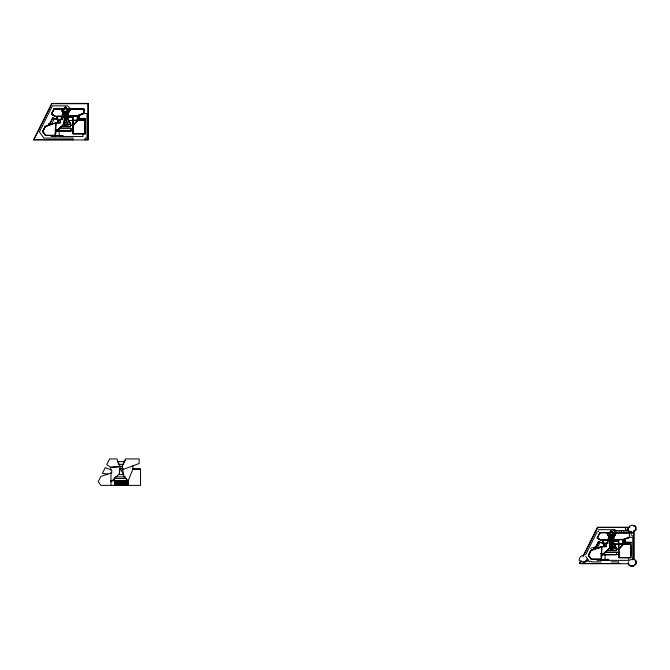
<?xml version="1.0" encoding="UTF-8"?>
<svg xmlns="http://www.w3.org/2000/svg" width="670" height="670" viewBox="0 0 670 670"><rect width="100%" height="100%" fill="white"/><g stroke="black" fill="none" stroke-linecap="round" stroke-linejoin="round"><path stroke-width="1" d="M54.974 116.354L61.858 116.572L61.858 119.361M55.367 131.764L55.367 135.248L55.367 132.735M57.059 117.166L57.059 116.354L63.625 116.245M57.285 119.595L57.285 118.54L56.791 118.54M59.253 130.658L59.245 135.926L58.558 135.834M62.745 135.7L45.359 135.474M64.823 124.176L67.796 124.176M79.353 115.215L79.345 118.423L85.174 118.423L85.157 133.992M83.809 111.388L83.574 113.381L77.41 115.701L77.393 120.499L68.533 120.491L77.628 120.516L77.695 115.592M66.414 116.53L77.628 115.927L83.8 113.54L83.574 111.388M603.042 542.34L603.042 543.395L603.05 540.372L607.615 540.372L607.615 543.161L603.042 543.127M605.01 554.458L605.01 560.363M608.586 559.517L591.116 559.274L588.377 555.447L591.057 550.087L601.853 546.494L601.493 560.363M608.603 559.266L608.653 560.363M616.618 552.557L616.509 554.701L605.01 554.701L616.509 554.584M623.502 544.073L618.837 549.375L618.896 557.557L630.705 557.557L630.705 544.291L614.289 544.065L627.019 544.065M625.11 539.007L625.11 542.223L630.931 542.223L630.922 557.792L618.619 557.742L618.661 544.316M629.557 532.583L629.557 537.34L623.385 539.66L629.557 537.34L629.557 532.583L616.216 532.591L612.171 540.322L616.651 549.341M623.485 544.291L618.619 549.299L623.393 544.065L626.752 544.09M618.552 544.316L618.552 539.4L623.385 539.4L623.385 544.3L626.71 544.09M67.067 117.518L72.787 117.325L66.983 117.635M612.824 541.318L618.552 541.117L612.715 541.377M80.668 108.783C72.519 108.573 86.162 108.557 78.574 108.783M623.904 532.307L623.904 532.809M626.366 532.608L626.299 532.809M620.964 532.307L620.964 532.817M610.789 537.516L611.207 536.369L611.434 537.625L612.221 536.302L612.749 537.206M591.208 550.279L601.811 546.728L591.208 550.271L588.637 555.43L591.25 559.04L601.208 559.04L601.543 546.812M65.911 117.024L65.484 117.552M608.301 537.876L610.864 538.822L610.822 540.062L609.34 540.656L610.152 539.241M634.373 531.168L635.771 529.074L635.956 527.072L634.624 525.841L635.956 527.072M635.495 563.763L634.565 565.162L632.505 566.376L629.205 565.053L632.899 566.577L636.5 563.621L635.596 562.189L635.964 563.068L636.148 561.075L635.152 560.145M65.35 114.243L65.325 114.88L66.112 114.654M55.736 136.563L55.409 132.283L63.692 124.335L64.588 116.454M64.613 117.233L64.437 118.758L67.653 118.758M64.697 117.459L63.901 124.444L55.568 132.459L56.087 122.694L45.292 126.295L42.604 131.655L45.434 135.466M110.969 481.881L119.344 473.824L119.972 468.33M119.344 473.824L120.181 466.496L116.898 458.925L109.595 458.925L106.739 464.637L110.684 467.292L122.007 466.496L125.566 459.771M610.353 540.255L609.44 548.144L601.426 556.217M610.579 540.246L609.658 548.244L601.325 556.251L601.777 546.494L603.871 546.494M65.534 113.356L66.188 112.166L65.97 113.398M66.188 113.598L66.464 112.501L67.159 113.021M611.3 537.147L611.953 535.966L611.124 538.68L611.576 538.496M65.777 113.381L65.199 111.999L64.487 111.831L64.186 112.409L65.25 114.846L65.484 114.21M598.352 538.337L597.539 538.554L597.967 537.817M65.593 113.867L65.467 112.56M611.626 537.39L612.305 536.436M65.442 114.47L65.04 114.294M610.613 539.492L610.135 541.695L610.68 541.938C612.908 541 610.412 536.469 608.31 537.951L609.851 538.99L611.065 538.454M67.218 114.997L66.698 114.218M598.427 531.628L598.578 531.059M65.074 115.307L66.012 114.905M48.332 123.908L48.466 123.481M54.102 109.528L54.613 109.202M590.84 548.588L591.317 547.884M594.089 547.708L594.575 547.005M616.274 531.159L616.752 530.456L618.042 530.908M619.834 531.176L620.319 530.464L621.601 530.925M621.45 531.143L621.936 530.439L623.217 530.891M623.284 531.159L623.762 530.456L625.051 530.908M64.881 114.067L65.091 114.83C64.194 114.796 66.916 114.88 66.715 113.607L65.677 113.238L64.781 115.181L66.146 115.684M65.308 117.484L65.049 118.029L64.672 117.518M611.651 541.125L610.822 541.184M132.886 465.851L132.886 469.126L128.171 480.8L124.051 476.462L122.007 466.496L125.483 458.925L139.167 458.925L139.167 463.489L122.66 469.695M62.092 109.763L62.519 108.8L63.566 108.682L64.144 109.562L63.357 109.168L62.62 109.704L63.709 110.458L62.712 110.567L62.134 109.738L62.57 108.791M64.404 108.222L64.797 107.284L65.844 107.175L66.464 108.029L65.995 108.959L65.627 107.652L65.107 107.711L64.998 109.034L64.37 108.255C64.345 106.966 66.33 106.756 66.43 108.105M67.151 110.6L68.147 110.5L67.151 110.6L68.097 109.629L67.787 109.202L66.59 109.771L66.958 108.833C69.538 107.443 67.712 112.3 68.575 109.579L67.988 108.766L66.866 109.143M608.26 532.633L609.315 532.533L609.909 533.362L609.114 532.968L608.377 533.504L609.214 533.873C610.119 534.794 607.648 534.509 607.857 533.563L608.285 532.591L609.332 532.524L609.943 533.328L609.332 532.482M610.152 532.089L610.588 531.126L611.584 531.017C612.589 531.109 611.986 533.521 611.484 532.365L611.392 531.452L610.864 531.511L610.755 532.834L610.127 532.047L610.554 531.084L611.601 530.975L612.187 531.905M614.013 534.208C614.65 533.965 614.189 531.888 612.774 532.675L612.288 533.596L613.025 533.06L613.862 533.429L613.125 533.965C612.346 535.02 614.867 534.3 614.382 533.37L613.762 532.524L612.715 532.633L612.372 533.529M607.857 533.563L608.377 532.583M614.867 531.076L614.884 530.029L614.8 530.967M65.995 108.959L66.439 107.987M611.752 532.759L612.171 531.829M64.839 115.575L65.509 115.458M628.024 529.576L626.71 530.196L625.805 529.811L625.319 528.898L625.947 527.541M64.957 115.466L64.931 114.687L63.843 114.294M66.096 113.523L66.539 112.644M66.556 114.101L66.791 113.632M61.565 108.783L54.044 108.783L51.364 114.135L55.267 116.58M45.367 126.287L42.612 131.647M54.119 108.783L51.439 114.135L54.965 116.362L62.084 116.345L62.084 119.595L57.059 119.595L57.059 116.345L62.084 116.345M55.451 135.239L45.476 135.239L42.872 131.63L45.451 126.471L56.054 122.928L60.484 122.928L60.484 119.31M53.943 118.866L54.153 118.967M54.278 118.716L51.439 124.402L49.756 123.565L52.687 117.702L57.067 119.352M580.672 560.907L579.257 563.721L628.845 563.713M583.017 556.226L597.523 527.223L629.842 527.223M581.083 560.681L579.701 563.445L618.661 563.445M583.386 556.075L597.673 527.499L629.607 527.499M585.655 554.768L597.255 531.536M599.876 532.583L597.129 537.935L601.032 540.38M598.452 541.502L595.513 547.365L597.196 548.202L600.035 542.516M596.066 546.862L598.687 541.628M598.059 543.496L596.317 546.988L595.823 546.737M625.319 528.898L625.629 528.295M628.267 528.387L628.108 530.581L629.607 531.704L632.312 532.382L629.013 531.059M628.427 528.094L627.957 528.99L628.586 527.684M66.858 115.676L70.459 108.783L83.809 108.783M83.574 109.001L83.574 113.456L77.586 115.709L66.791 116.287L70.601 109.009L83.8 109.068M610.563 540.514L609.842 541.67L609.072 541.218L610.052 539.534M623.343 539.434L612.556 540.079L616.358 532.801L629.557 532.859M66.891 117.752L66.43 118.213L66.062 116.63M628.091 562.968L628.778 561.678M64.546 117.191L64.077 117.878L63.315 117.417L63.952 116.253M65.844 117.719L65.35 117.66M614.65 531.009L614.792 529.903C614.44 531.963 615.546 529.501 616.015 531.201M599.977 533.136L599.901 533.663M587.062 559.274L585.672 561.368L583.612 562.582M610.68 539.157L611.258 538.697L612.112 539.769L611.459 539.978L610.546 538.781L608.142 539.492M614.432 530.883L615.395 530.581L614.717 530.816M586.669 561.276L587.908 561.125M614.742 530.916L614.784 529.585L613.017 530.28M65.744 114.135L65.183 114.754L64.555 114.059M73.13 120.516L73.13 133.766L73.08 125.575L77.67 120.449L77.628 115.6L72.787 115.6L72.787 120.516M77.728 120.491L73.08 125.575M612.003 536.988L612.564 536.41C614.139 536.134 612.891 538.228 612.02 538.337M66.556 113.858L66.983 113.406M65.861 113.59L66.799 112.61C68.725 112.635 66.447 114.955 65.367 114.88L66.129 114.26M584.006 562.783L587.607 559.827M57.252 130.24L61.54 126.303M603.008 554.04L609.667 548.169M64.328 118.732L65.157 118.665L68.072 124.561L67.352 123.146M610.328 542.466L610.914 542.466L613.829 548.361L613.737 550.648M592.556 547.641L594.03 547.725M618.184 530.875L619.658 530.95M625.294 530.833L626.927 531.017M626.986 530.849L628.46 530.925M51.925 114.067L51.992 114.897L52.545 114.26M598.88 548.135L597.213 548.144M610.73 532.792L610.169 532.022M613.779 532.625L612.774 532.675M613.511 535.565L613.226 535.096M64.144 109.562L62.846 108.766M588.528 555.69L591.308 559.04M634.607 530.799L636.307 529.627L635.403 528.194L635.771 529.074M610.596 539.007L611.174 539.007L609.968 539.115L610.998 538.462L610.487 538.479M610.538 538.981L610.973 538.981M606.149 532.985L606.635 532.993M631.592 533.496L632.505 533.01M610.378 539.107L610.889 538.839M616.392 549.124L612.656 541.251M612.623 541.067L611.584 539.216M612.631 541.084L612.145 541.494L611.333 540.355M70.66 124.587L66.858 117.384M64.605 115.86L62.988 116.429L62.377 115.701L64.789 114.98L66.104 116.304L66.171 115.315C64.278 113.925 66.958 118.088 64.915 118.138C63.34 117.878 66.012 114.838 64.479 115.139M629.205 526.277L632.338 525.037L634.959 526.151L633.552 526.118M583.629 555.237L580.496 556.477L579.198 559.165L579.408 560.782M629.39 560.271L632.522 559.031M58.642 135.926L59.973 136.203M604.315 559.634L605.462 559.994M629.331 537.189L623.167 539.492L623.159 544.3L623.159 539.626L618.779 539.626L618.779 544.09L623.159 544.3M65.886 114.813L65.317 115.022L66.096 114.813M611.073 538.822L611.643 538.613M609.859 539.903L608.176 539.836M49.069 125.24L47.336 125.818L47.185 125.365M633.192 565.572L634.565 565.162M613.017 529.484L613.762 529.769L613.553 530.305L614.415 529.652L613.452 529.953L613.72 530.983M583.168 562.055L585.672 561.368L583.168 562.055L581.032 561.669M610.244 538.931L610.806 538.923M604.566 559.994L605.479 559.634M66.732 117.2L66.037 116.965M612.171 541.058L616.643 549.35L618.67 549.341M59.823 135.834L59.245 135.926C59.764 135.122 58.491 137.417 59.387 135.834M605.01 559.726L605.588 559.634M59.479 135.926L60.166 135.834M605.245 559.726L605.923 559.634M609.918 538.973L610.755 538.554M64.781 107.434L65.844 107.217M62.578 108.842L63.575 108.733M62.72 110.609L63.667 110.466M66.389 111.371L67.653 111.203L67.059 111.563M609.474 534.258L608.469 534.367L607.908 533.555M612.154 535.171L613.201 535.062L613.77 535.916M612.983 535.539L612.346 535.196M111.002 467.292L120.324 466.588M64.688 115.106L65.668 115.516M612.514 548.445L613.821 548.445L613.117 546.946M66.414 116.454L77.628 115.86L66.414 116.454L70.886 125.55L72.913 125.55L77.703 119.997M612.171 540.255L618.293 539.936M57.327 116.58L64.823 116.454M57.059 116.58L64.889 116.454M601.024 540.154L607.849 540.146L607.849 543.387L602.816 543.395L602.824 540.146L610.311 540.028M602.824 540.38L609.683 540.263M604.022 540.363L609.641 540.263M66.774 124.645L68.055 124.645M84.077 110.651L83.524 110.659M69.203 130.776L59.253 130.809L72.913 130.709M70.744 130.784L59.253 130.901L70.744 130.901L70.861 128.498L70.861 130.725L57.36 130.776L72.913 130.658M77.393 115.709L77.402 120.499L77.393 115.826L73.022 115.826L73.022 120.29L84.939 120.491L84.931 133.766L73.08 133.715M605.01 554.551L618.67 554.509M57.293 116.58L61.858 116.572M602.824 540.154L607.849 540.146M603.05 540.38L607.615 540.372M54.035 108.791L61.481 108.791L64.479 115.491M83.8 108.858L70.451 108.791L67.561 105.877L52.428 105.877L39.429 131.906L43.877 138.095L72.913 138.095L72.904 139.921M61.422 109.009L54.178 109.009L51.665 114.059L55.258 116.362M63.541 111.203L62.854 111.471M64.37 111.203L63.684 111.471M65.333 111.203L66.012 111.471M66.832 111.471L66.238 111.563M62.503 111.706L69.169 111.706M83.809 113.54L86.999 113.54L86.999 138.095L85.056 138.095L85.048 139.921M51.732 114.051L55.334 116.354M57.059 117.032L57.059 118.674M56.791 117.166L57.293 117.175M85.174 118.657L79.119 118.657L79.119 115.299M85.174 118.883L78.892 118.883L78.892 115.382M64.596 119.201L64.823 125.315L66.69 125.315M57.285 119.327L62.084 119.536M58.34 119.821L60.258 119.821L60.258 122.702L58.34 122.702L58.106 119.595L58.106 122.928M77.427 119.997L81.263 120.265M77.41 120.164L85.165 120.265L77.494 120.098M73.022 120.29L77.393 120.29M64.823 122.258L67.62 122.258M85.165 122.292L85.165 123.732M84.939 122.434L85.442 122.434M64.823 122.484L67.62 122.484M85.098 122.501L84.964 123.598M56.012 122.702L58.114 122.694M55.786 123.012L55.451 132.417M84.939 123.598L85.442 123.598M85.165 124.017L85.165 125.449M84.939 124.151L85.442 124.151M62.921 124.57L70.517 124.561L70.517 126.848L60.903 126.848M73.147 125.315L71.02 125.323L66.657 116.446M84.939 125.315L85.442 125.315M64.596 125.55L66.539 125.55M60.359 126.747L70.517 126.739M85.165 127.066L85.165 128.506M84.939 127.2L85.442 127.2M85.14 127.233L85.098 128.305M84.939 128.364L85.442 128.364M58.793 128.59L72.904 128.59M85.165 128.766L85.165 130.206M84.939 128.9L85.442 128.9M55.334 129.754L58.047 129.98L54.999 129.98M85.098 129.997L84.964 128.9M84.939 130.064L85.442 130.064M85.165 130.499L85.165 131.94M84.939 130.642L85.442 130.642M57.268 130.885L59.027 130.885M66.983 130.725L70.861 130.725M42.872 131.63L45.543 135.239M84.939 131.806L85.442 131.806M55.736 135.834L62.896 135.834M57.997 136.018L58.466 136.018M56.565 136.563L51.205 136.563L51.205 135.466M58.608 136.563L58.977 135.466M59.881 136.563L59.521 135.466M61.071 136.563L82.887 136.563L82.887 133.983M72.904 139.653L33.944 139.653L51.917 103.708L87.963 103.708L87.963 139.653L85.048 139.653M124.587 461.622L117.744 461.622L118.607 464.352L123.674 464.352M119.922 468.774L123.138 468.774M132.886 468.967L140.533 468.967L140.533 485.381L100.902 485.381L98.23 481.663L100.852 476.412L111.723 472.769L111.723 470.03L105.224 467.668L102.368 473.38L107.795 474.084M132.886 469.126L140.533 469.126M118.414 474.586L123.464 474.586L123.464 476.873L115.374 476.873M123.464 476.864L125.156 476.864M114.369 478.514L126.345 478.514L126.345 480.8M114.369 480.775L126.345 480.775M110.441 480.8L128.188 480.775M114.888 482.4L127.895 482.4M114.888 483.078L127.895 483.104M114.888 483.757L127.895 483.757M120.407 484.108L128.096 484L120.407 483.924L120.407 485.381M120.407 484.293L126.798 484.293M114.888 484.435L127.895 484.46M120.407 484.653L126.798 484.653M120.407 484.837L126.798 484.837M120.407 485.021L126.798 485.021M114.637 485.365L128.146 485.365M598.184 529.677L612.313 529.677M599.801 532.591L607.322 532.583L610.236 539.291M607.179 532.809L599.943 532.809L597.422 537.851L601.091 540.154M616.358 532.809L629.331 532.801L629.331 537.256M608.62 534.995L609.298 534.995L608.62 535.271M610.06 534.995L609.516 535.431L609.44 534.995L610.127 535.271M610.261 534.995L610.948 535.271M611.09 534.995L611.777 535.271M612.723 534.995L613.41 534.995L613.335 535.506L612.799 534.995M613.553 534.995L614.231 534.995L614.156 535.506L613.553 535.271M614.792 535.28L608.41 535.28L607.246 532.591M610.328 534.995L610.328 535.506L610.881 534.995M608.26 535.506L614.926 535.506M630.361 537.34L632.756 537.34L632.756 559.852M597.205 537.926L600.739 540.38L602.673 540.38M600.957 540.389L602.891 540.38M602.824 540.824L602.824 542.474M602.548 540.966L603.05 540.966M630.931 542.449L624.884 542.449L624.884 539.099M610.194 542.549L613.41 542.549L616.283 548.361L616.283 550.648L606.66 550.648M630.931 542.683L624.649 542.683L624.649 539.183M623.309 542.96L623.318 543.965L623.402 542.951M612.447 543.228L610.353 543.002L610.353 544.811M604.097 543.621L607.849 543.337M618.779 544.09L630.872 544.015M622.824 544.283L630.705 544.274M613.385 546.058L610.588 546.058L613.385 546.284M630.931 546.092L630.931 547.532M631.199 546.234L630.906 546.259M601.769 546.72L606.241 546.728L606.241 543.11M630.696 547.39L631.199 547.39M614.423 547.859L610.588 547.859L614.331 547.976M630.931 547.809L630.931 549.249M611.735 547.976L611.735 549.115M630.696 547.951L631.199 547.951M596.92 548.361L598.88 548.361M616.283 548.361L609.675 548.445M610.588 549.115L612.447 549.115M612.648 540.899L616.785 549.124L618.896 549.115L618.896 544.316M630.696 549.115L631.199 549.115M612.296 549.341L610.353 549.341L610.353 547.532M606.66 550.539L616.191 550.539L616.182 547.532M630.931 550.866L630.931 552.298M630.696 551L631.199 551M630.813 552.097L630.855 551.033M630.696 552.164L631.199 552.164M618.661 552.298L604.642 552.298L604.642 554.576M604.591 552.381L618.661 552.39M630.931 552.566L630.931 553.998M630.696 552.7L631.199 552.7M601.099 553.554L603.812 553.78L600.756 553.78M630.696 553.864L631.199 553.864M630.931 554.299L630.931 555.74M602.372 554.458L618.67 554.458M630.696 554.442L631.199 554.442M602.355 554.576L616.618 554.551M602.297 554.693L604.784 554.685M630.906 555.572L631.199 555.597M618.837 557.515L630.705 557.557M601.493 559.634L608.653 559.634M604.541 559.726L605.479 559.726M602.33 560.363L596.97 560.363L596.97 559.266M604.541 559.634L604.734 560.363L604.399 559.726M606.836 560.363L628.644 560.363L628.644 557.783M591.711 561.887L601.04 561.887M611.417 561.887L618.678 561.887L618.661 563.721M59.253 130.784L70.744 130.893M610.102 539.065L608.151 538.831M632.061 565.849L629.8 565.698L628.301 564.576M63.282 114.202L62.545 114.076M63.131 115.165L62.26 114.805M631.349 565.723L629.926 565.463L632.505 566.376M66.514 115.776L68.332 115.726L66.338 114.813M613.427 538.923L614.005 539.727L612.665 539.668M602.832 543.152L598.444 541.502M603.059 543.462L598.544 541.804L595.823 547.256L597.288 547.993M64.102 114.721L65.015 114.897L64.948 114.394M609.868 538.521L610.78 538.697L610.404 537.809M630.872 531.821L632.715 532.583M62.134 109.671L62.762 110.609M632.664 536.092L631.324 534.978M50.066 122.945L50.552 123.188M51.531 124.193L50.057 123.464L52.788 118.012L57.293 119.662L57.285 116.354M44.907 127.066L43.022 130.826M44.597 127.066L45.057 127.283M42.838 130.583L43.29 130.809M590.664 550.857L588.779 554.626M590.362 550.857L590.814 551.083M590.605 551.033L589.031 554.593L588.595 554.383M612.665 537.909L613.109 538.286M70.501 109.185L70.065 108.95M69.739 110.634L69.286 110.399M616.266 532.985L615.822 532.75M62.017 110.96L62.109 111.019A1.826 1.826 0 0 1 62.687 111.572M607.799 559.283L607.824 559.994M64.823 112.258L64.203 111.965L64.186 112.903M66.121 116.161L67.804 116.605L66.623 115.181M611.367 539.61L613.569 540.405L612.388 538.973M590.546 561.217L591.233 561.686M585.27 561.226L585.957 561.694M608.863 537.784L609.474 538.228M618.837 549.375L618.896 557.557M85.115 133.941L72.854 133.941L72.904 120.516M634.817 559.835L636.148 561.075M64.647 113.188L63.282 112.351L64.144 114.193L65.224 114.855L64.915 113.607M585.747 556.477L589.634 561.887M65.451 115.399L65.166 114.997L65.3 115.717M631.919 533.077L631.299 531.762M66.405 116.078L66.749 117.593L65.568 116.555M612.372 545.472L610.914 542.474L613.829 548.361L610.864 542.549M67.98 126.848L67.98 124.561L65.157 118.665L68.072 124.561M610.931 542.549L613.829 548.361M65.853 120.114L66.598 121.613M612.564 540.941L613.15 542.139M610.923 542.474L613.829 548.42M67.025 117.233L70.618 124.503M66.9 117.233L70.517 124.561M66.791 117.275L70.878 125.55M122.895 468.296L122.007 466.496L120.181 466.496M120.592 468.774L123.464 474.586M612.413 540.238L616.794 549.115M65.149 118.682L65.853 120.148M607.104 532.809L609.926 539.124M61.481 108.791L62.653 111.48L69.035 111.48L70.459 108.858M61.347 109.009L63.767 114.428M610.127 537.147L609.968 535.766L611.149 537.583M628.133 537.868L624.8 539.124M627.924 537.708L628.1 538.178M624.85 538.864L625.026 539.333M82.377 114.076L79.043 115.324M82.167 113.908L82.343 114.377M79.094 115.064L79.269 115.533M594.893 548.797L592.9 549.467M594.675 548.579L594.726 548.881M592.942 549.166L593.109 549.635M49.128 124.997L47.143 125.667M48.918 124.788L49.078 125.257M611.76 540.849L612.196 542.005L612.564 541.209M635.57 561.678L635.964 563.068M66.171 117.585C66.397 119.285 64.973 117.82 65.417 116.789M65.25 115.416L65.208 115.667M611.216 541.151L611.693 542.273L611.903 541.008M77.552 120.164L77.486 119.151L77.494 120.156M55.367 130.893L55.367 135.248M634.013 531.394L633.996 559.551M633.728 530.581L633.728 559.341M630.855 546.259L630.855 547.365M630.855 547.985L630.855 549.082M630.855 552.733L630.855 553.83M630.855 554.467L630.855 555.572M626.752 543.789L626.752 544.291M626.433 532.583L624.331 532.583M624.465 532.307L624.474 532.809M623.452 539.392L623.385 544.316M619.407 532.583L616.408 532.583M619.273 532.307L619.281 532.809M618.184 532.307L618.184 532.809M616.542 532.307L616.542 532.809M612.589 535.271L611.903 534.995L611.97 535.506L612.522 534.995M611.702 534.995L611.702 535.506L611.157 534.995M611.618 543.228L611.618 544.425M611.501 543.228L611.501 544.543M609.516 534.995L609.533 535.431M608.201 559.634L601.811 559.634M608.05 559.994L601.962 559.994M607.631 559.266L607.606 559.994M605.973 543.353L606.015 546.502L604.097 546.502L603.863 543.395L603.863 546.728M605.94 559.266L605.94 560.363M605.613 559.726L605.278 560.363L605.186 559.634M605.144 559.542L605.144 560.363L604.868 559.542M604.708 559.819L604.734 560.363M604.223 559.266L604.223 560.363M603.963 543.512L603.963 544.635M603.963 545.196L603.963 546.326M601.35 554.458L601.358 560.363M128.171 480.323L128.188 485.407M126.873 484L126.873 485.315M126.798 483.924L126.798 485.381M125.726 481.077L125.751 485.114M123.548 481.077L123.548 485.114M121.404 481.077L121.404 485.114M121.379 481.077L121.379 485.114M119.235 481.077L119.235 485.114M114.595 480.775L114.595 485.407M114.369 477.685L114.369 480.792M110.969 473.02L110.969 485.381M110.684 467.292L110.684 470.03M84.964 124.151L84.964 125.315M84.964 130.642L84.964 131.806M83.8 108.783L83.8 113.607M83.524 111.12L83.532 109.059L70.601 109.001M73.65 108.783L70.643 108.783M70.651 123.355L70.635 125.323M70.417 123.732L70.434 126.739M68.382 111.563L67.879 111.563M65.97 124.176L65.861 125.315M65.191 111.471L64.596 111.563M62.93 111.203L62.947 111.563A2.01 2.01 0 0 0 61.975 110.743M62.896 135.466L62.896 136.563M60.786 118.85L60.719 119.319M60.208 119.553L60.208 122.652M60.183 135.466L60.183 136.563M58.876 128.498L58.876 130.776M58.466 135.558L58.466 136.563M58.156 119.687L58.156 120.86M58.156 121.37L58.156 122.56M55.593 130.667L55.602 136.563M63.231 111.563A2.194 2.194 0 0 0 62.243 110.567L61.925 111.178A1.591 1.591 0 0 1 62.369 111.538M608.017 534.694A2.01 2.01 0 0 1 608.795 535.657M608.025 534.375A2.194 2.194 0 0 1 609.114 535.648M607.992 535.188A1.591 1.591 0 0 1 608.352 535.665M608.058 534.945A1.826 1.826 0 0 1 608.603 535.673M623.77 532.307L626.5 532.608L623.77 532.307M75.065 108.507L77.167 108.808L75.065 108.507M620.822 532.307L622.933 532.608L620.822 532.307M65.132 115.039L65.065 116.262L63.575 116.865L65.132 115.039M609.038 536.142L609.901 537.993L610.99 538.655L610.412 536.98L609.038 536.142M611.425 537.281L611.006 538.646L609.943 536.209L610.244 535.631L611.099 535.983L611.425 537.281M611.216 537.449L611.015 538.764L611.852 539.266L613.678 539.124L614.038 538.521L613.628 538.018L611.727 538.161L611.065 538.764L612.472 537.407L612.12 536.846L611.216 537.449M65.241 114.662L65.023 115.533L64.203 115.315L65.241 114.662M51.758 103.423L33.5 139.921L88.256 139.921L88.256 103.423L51.749 103.431M70.124 108.833L69.462 110.651L70.124 108.833M615.889 532.625L615.228 534.442L615.889 532.625M68.281 114.721L67.754 115.366L65.308 114.972L65.97 114.369L67.863 114.218L68.281 114.721M63.064 113.841L62.553 114.151L62.93 114.813L65.132 114.939L63.064 113.841M613.913 534.292L612.908 534.4L613.929 534.292M84.068 109.377L83.809 110.793L84.068 109.377M629.833 533.169L629.566 534.585L629.833 533.169M127.895 481.077L114.888 481.077L114.888 485.114L127.895 485.114L127.895 481.077M127.895 481.722L114.888 481.722L127.895 481.755M614.097 530.866L614.097 530.866M117.057 485.114L117.057 481.077L117.032 485.114"/></g></svg>
